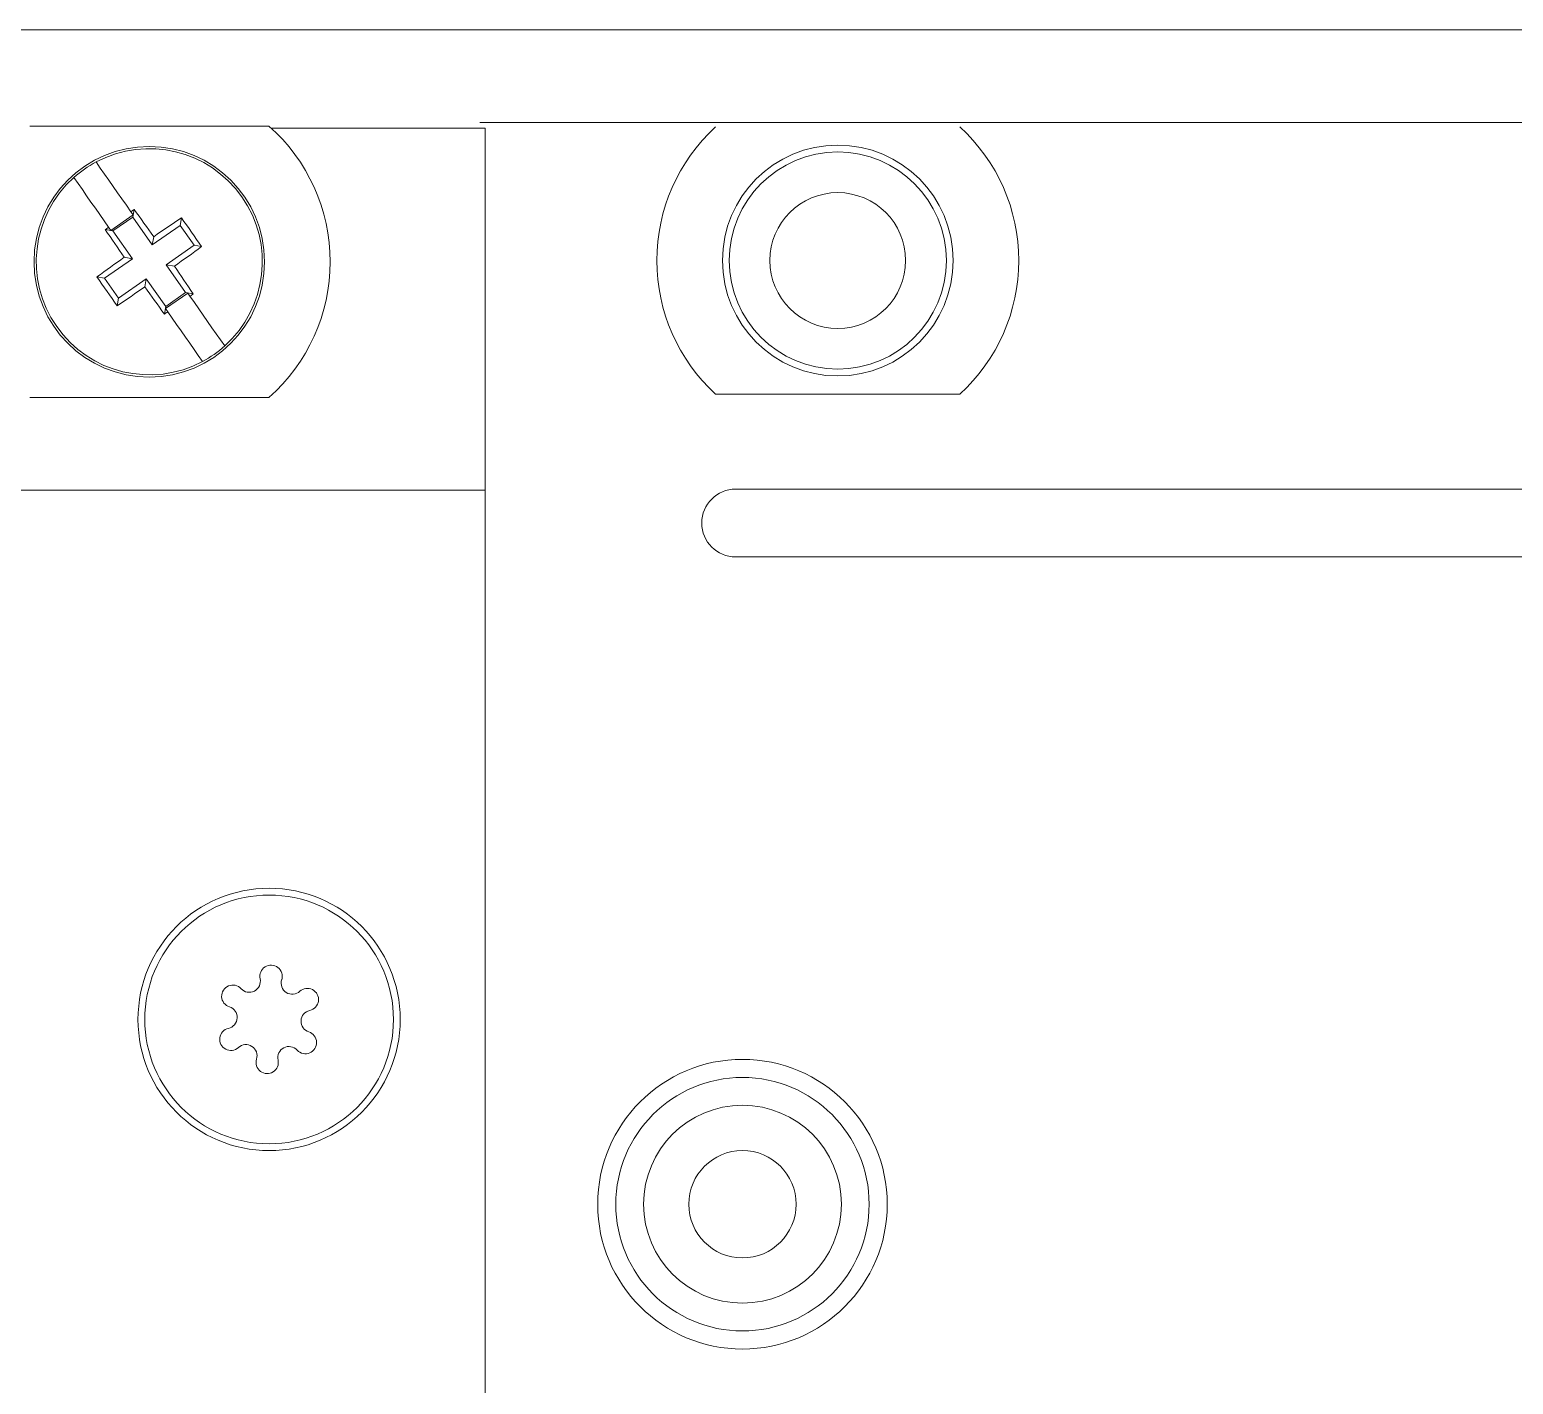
# Model space of a CAD drawing. Extents: x -194 to 239, y -574 to -265.
# Drawn here: x -111.47 to -101.1, y -303.74 to -294.28 of the extents above; entities that cross this region are included whole.
import ezdxf

# ---------------------------------------------------------------- set-up
doc = ezdxf.new("R2010")
doc.units = 0
doc.header["$LTSCALE"] = 0.5
doc.layers.get('0').update_dxf_attribs({"linetype": 'CONTINUOUS'})
doc.layers.add('1', color=7, linetype='CONTINUOUS')
doc.layers.add('TANGENT EDGES', color=7, linetype='CONTINUOUS', lineweight=0)
doc.layers.add('VISIBLE', color=7, linetype='CONTINUOUS', lineweight=0)

msp = doc.modelspace()

# ---------------------------------------------------------------- linework, layer by layer
at = {"color": 7, "linetype": 'Continuous', "lineweight": 5}
for p, q in [((-109.79608, -294.95312), (-111.4685, -294.95312)), ((-108.28397, -294.96893), (-109.77849, -294.96893)), ((-108.28397, -297.4974), (-108.28397, -294.96893)), ((-110.74537, -295.57419), (-110.90077, -295.68288)), ((-110.7612, -295.55155), (-110.74537, -295.57419)), ((-110.74723, -295.58876), (-110.73778, -295.53533)), ((-110.88645, -295.68613), (-110.93987, -295.67668)), ((-110.90077, -295.68288), (-110.9166, -295.66024)), ((-110.74723, -295.58876), (-110.88645, -295.68613)), ((-110.88645, -295.68613), (-110.75059, -295.88038)), ((-110.61137, -295.783), (-110.74723, -295.58876)), ((-110.41712, -295.64714), (-110.61137, -295.783)), ((-110.41712, -295.64714), (-110.40767, -295.59372)), ((-110.31975, -295.78636), (-110.41712, -295.64714)), ((-110.61137, -295.783), (-110.60132, -295.72618)), ((-110.51399, -295.92222), (-110.31975, -295.78636)), ((-110.31975, -295.78636), (-110.26633, -295.79581)), ((-110.75059, -295.88038), (-110.94483, -296.01624)), ((-110.75059, -295.88038), (-110.80741, -295.87033)), ((-110.51399, -295.92222), (-110.45717, -295.93227)), ((-110.37813, -296.11647), (-110.51399, -295.92222)), ((-110.94483, -296.01624), (-110.99826, -296.00679)), ((-110.94483, -296.01624), (-110.84746, -296.15546)), ((-110.84746, -296.15546), (-110.65321, -296.0196)), ((-110.65321, -296.0196), (-110.66326, -296.07642)), ((-110.65321, -296.0196), (-110.51735, -296.21384)), ((-110.84746, -296.15546), (-110.85691, -296.20888)), ((-110.51921, -296.22841), (-110.36382, -296.11972)), ((-110.51735, -296.21384), (-110.37813, -296.11647)), ((-110.37813, -296.11647), (-110.32471, -296.12592)), ((-110.36382, -296.11972), (-110.34798, -296.14235)), ((-110.51735, -296.21384), (-110.5268, -296.26726)), ((-110.50338, -296.25104), (-110.51921, -296.22841)), ((-111.4685, -296.84948), (-109.79608, -296.84948)), ((-108.28397, -297.4974), (-143.49293, -297.4974))]:
    msp.add_line(p, q, dxfattribs=at)
at = {"lineweight": 5}
for p, q in [((-108.32071, -294.92919), (-95.57732, -294.92919)), ((-108.28397, -335.57071), (-108.28397, -294.96893))]:
    msp.add_line(p, q, dxfattribs=at)
at = {"color": 7, "linetype": 'Continuous', "lineweight": 5, "flags": 128}
for points in [[(-110.7612, -295.55155), (-110.79234, -295.50704), (-110.8233, -295.46277), (-110.85406, -295.41879), (-110.88461, -295.37511), (-110.91492, -295.33178), (-110.94497, -295.28882), (-110.97473, -295.24626), (-111.00419, -295.20414)], [(-111.15959, -295.31283), (-111.13013, -295.35495), (-111.10037, -295.39751), (-111.07032, -295.44046), (-111.04001, -295.4838), (-111.00946, -295.52748), (-110.9787, -295.57146), (-110.94773, -295.61573), (-110.9166, -295.66024)], [(-110.105, -296.48976), (-110.13445, -296.44765), (-110.16422, -296.40509), (-110.19426, -296.36213), (-110.22457, -296.3188), (-110.25512, -296.27512), (-110.28589, -296.23114), (-110.31685, -296.18687), (-110.34798, -296.14235)], [(-110.50338, -296.25104), (-110.47224, -296.29556), (-110.44128, -296.33982), (-110.41052, -296.38381), (-110.37997, -296.42749), (-110.34966, -296.47082), (-110.31961, -296.51378), (-110.28985, -296.55634), (-110.26039, -296.59845)]]:
    msp.add_lwpolyline(points, dxfattribs=at)
at = {"color": 7, "linetype": 'Continuous', "lineweight": 5}
for centre, radius in [((-110.63229, -295.9013), 0.80595), ((-109.79473, -301.19528), 0.91657), ((-109.79473, -301.19528), 0.86916)]:
    msp.add_circle(centre, radius, dxfattribs=at)
for centre, radius, start, end in [((-110.63229, -295.9013), 1.26424, 311.409622, 48.590378), ((-110.63229, -295.9013), 0.79015, 311.862056, 118.077851), ((-110.63229, -295.9013), 0.79015, 118.077851, 131.862056), ((-110.63229, -295.9013), 0.79015, 131.862056, 298.077851), ((-97.69625, -314.39181), 22.92702, 124.668541, 124.739737), ((-129.39216, -309.01808), 23.01674, 35.274073, 35.858106), ((-98.6677, -313.02519), 21.25034, 125.198415, 125.275232), ((-91.81736, -282.73802), 23.08851, 214.083052, 214.665273), ((-97.49147, -314.68385), 23.0491, 124.081918, 124.665133), ((-129.53965, -309.12551), 23.43377, 34.668278, 35.271256), ((-97.52964, -314.64164), 22.99263, 125.27343, 125.85808), ((-123.79756, -277.07361), 23.10011, 305.275127, 305.857052), ((-129.40771, -309.03733), 23.04052, 34.081973, 34.665403), ((-91.67476, -282.64177), 23.49514, 214.669512, 215.270919), ((-123.78197, -277.10603), 23.06461, 304.082441, 304.665259), ((-91.81974, -282.74662), 23.08164, 215.275361, 215.857754), ((-123.47773, -277.53043), 22.77705, 305.200989, 305.272658), ((-125.9921, -273.91097), 27.18417, 304.674116, 304.734162), ((-110.63229, -295.9013), 0.79015, 298.077851, 311.862056), ((-109.78129, -300.89429), 0.07798, 342.442779, 192.442779), ((-110.04868, -301.03315), 0.07798, 42.442779, 252.442779), ((-109.93359, -300.9279), 0.07798, 222.442779, 12.442779), ((-109.6326, -300.94134), 0.07798, 162.442779, 312.442779), ((-109.52735, -301.05643), 0.07798, 282.442779, 132.442779), ((-110.09573, -301.18184), 0.07798, 282.442779, 72.442779), ((-109.49374, -301.20873), 0.07798, 102.442779, 252.442779), ((-110.06212, -301.33414), 0.07798, 102.442779, 312.442779), ((-109.54079, -301.35742), 0.07798, 222.442779, 72.442779), ((-109.95687, -301.44923), 0.07798, 342.442779, 132.442779), ((-109.65588, -301.46267), 0.07798, 42.442779, 192.442779), ((-109.80818, -301.49628), 0.07798, 162.442779, 12.442779)]:
    msp.add_arc(centre, radius, start, end, dxfattribs=at)
at = {"layer": '1', "lineweight": 5}
msp.add_line((-152.7448, -294.27977), (-76.27425, -294.27977), dxfattribs=at)
at = {"layer": 'TANGENT EDGES', "color": 7, "lineweight": 5}
msp.add_circle((-106.48562, -302.48648), 0.69135, dxfattribs=at)
at = {"layer": 'VISIBLE', "color": 7, "lineweight": 5}
for p, q in [((-106.6738, -296.82558), (-104.96517, -296.82558)), ((-106.53305, -297.48971), (-93.67426, -297.48971)), ((-93.67426, -297.96409), (-106.53305, -297.96409))]:
    msp.add_line(p, q, dxfattribs=at)
for centre, radius in [((-105.81948, -295.89264), 0.80644), ((-105.81948, -295.89264), 0.759), ((-105.81948, -295.89264), 0.47438), ((-106.48562, -302.48649), 1.012), ((-106.48562, -302.48648), 0.8855), ((-106.48562, -302.48648), 0.3751)]:
    msp.add_circle(centre, radius, dxfattribs=at)
for centre, radius, start, end in [((-105.81948, -295.89264), 1.26501, 132.481111, 227.518885), ((-105.81948, -295.89264), 1.26501, 312.481111, 47.518885), ((-106.53305, -297.7269), 0.23719, 89.999998, 269.999998)]:
    msp.add_arc(centre, radius, start, end, dxfattribs=at)

doc.saveas('drawing.dxf')
